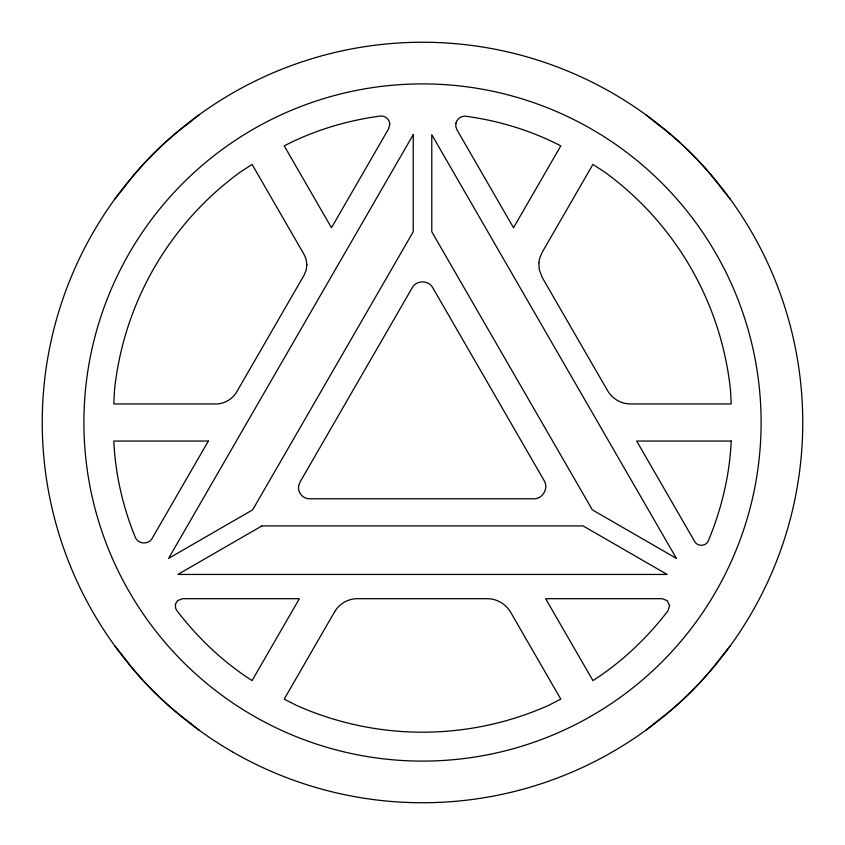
<?xml version="1.0" encoding="UTF-8"?>
<svg xmlns="http://www.w3.org/2000/svg" width="845" height="845" viewBox="0 0 845 845"><rect width="100%" height="100%" fill="white"/><g stroke="black" fill="none" stroke-linecap="round" stroke-linejoin="round"><path stroke-width="1.27" d="M114.867 198.998L123.18 188.741A317.224 317.224 0 0 1 188.741 123.18L198.998 114.867M730.133 646.002L721.82 656.259A317.224 317.224 0 0 1 656.259 721.82L646.002 730.133M646.002 114.867L656.259 123.18A317.224 317.224 0 0 1 721.82 188.741L730.133 198.998M198.998 730.133L188.741 721.82A317.224 317.224 0 0 1 123.18 656.259L114.867 646.002M669.61 605.601L667.972 610.787C647.122 638.017 621.857 662.11 592.915 680.584L545.638 598.693L662.205 598.693L667.265 600.689L669.61 605.601M306.883 264.844L306.175 270.178L304.115 275.143L236.79 391.763C232.555 399.199 224.231 403.994 215.665 403.952L113.79 403.952L114.508 390.126A309.682 309.682 0 0 1 240.466 171.958L252.085 164.416L304.115 254.546L306.175 259.51L306.883 264.844M538.888 262.668L539.173 269.175L542.131 277.318L607.544 390.612C612.181 398.755 621.286 404.005 630.655 403.952L731.21 403.952L730.492 390.126A309.682 309.682 0 0 0 604.534 171.958L592.915 164.416L542.131 252.38L539.638 258.39L538.888 262.668M731.21 441.048C729.689 475.154 721.567 508.922 708.49 540.43C706.526 546.324 697.537 547.032 694.674 541.518L636.665 441.048L731.21 441.048M389.777 124.162L388.658 128.725L331.483 227.759L284.205 145.868C314.023 130.426 346.725 120.56 379.986 116.114C384.813 115.247 389.693 119.251 389.777 124.162M298.655 485.78C297.345 492.297 302.922 498.951 309.566 498.782L533.713 498.782C542.638 499.131 548.933 488.23 544.169 480.668L432.777 287.744C428.69 279.97 416.31 279.97 412.223 287.744L299.975 482.157L298.655 485.78M455.93 123.159L455.793 126.518L456.902 129.686L513.517 227.759L560.795 145.868C531.304 130.616 498.994 120.74 466.113 116.293C461.592 115.511 456.902 118.68 455.93 123.159M175.475 604.133L175.57 608.178L176.858 610.576C197.751 637.89 223.059 662.057 252.085 680.584L299.362 598.693L182.52 598.693L177.545 600.658L175.475 604.133M208.335 441.048L152.163 538.349C148.635 545.11 137.608 544.243 135.189 537.019C122.757 506.556 115.311 473.918 113.79 441.048L208.335 441.048M413.226 134.672L168.599 558.387L252.666 509.852L413.226 231.741L413.226 134.672M334.62 611.801L284.205 699.132L296.542 705.417A309.682 309.682 0 0 0 548.458 705.417L560.795 699.132L510.644 612.255C505.923 603.985 496.68 598.64 487.164 598.693L357.319 598.693C348.119 598.64 339.183 603.816 334.62 611.801M261.939 525.907L177.862 574.442L667.138 574.442L583.061 525.907L261.939 525.907M676.401 558.387L592.334 509.852L431.774 231.741L431.774 134.672L676.401 558.387M223.471 696.438A338.613 338.613 0 0 0 759.254 457.895A338.613 338.613 0 0 0 284.776 113.167A338.613 338.613 0 0 0 223.471 696.438M232.375 751.807A380.25 380.25 0 0 0 802.75 422.5A380.25 380.25 0 0 0 232.375 93.193A380.25 380.25 0 0 0 232.375 751.807"/></g></svg>
